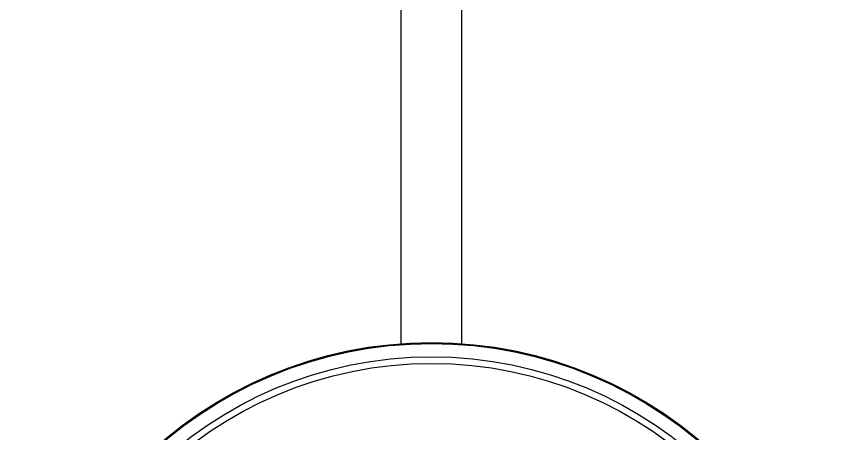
# Model space of a CAD drawing. Header units: millimetres. Extents: x -551172 to 227904, y -3435 to 261611.
# Drawn here: x 186471.7 to 186691.2, y 88825.5 to 88936 of the extents above; entities that cross this region are included whole.
import ezdxf

# ---------------------------------------------------------------- set-up
doc = ezdxf.new("R2010")
doc.units = ezdxf.units.MM
doc.header["$LTSCALE"] = 100
doc.layers.add('F-HAT', color=251, linetype='Continuous')

msp = doc.modelspace()

# ---------------------------------------------------------------- linework, layer by layer
at = {"layer": 'F-HAT'}
for p, q in [((186573.45, 88849.33), (186573.45, 89075.8)), ((186589.45, 88849.33), (186589.45, 89075.8))]:
    msp.add_line(p, q, dxfattribs=at)
for radius in [109.79, 109.68, 109.53, 106.01, 104.26]:
    msp.add_circle((186581.45, 88739.83), radius, dxfattribs=at)

doc.saveas('drawing.dxf')
